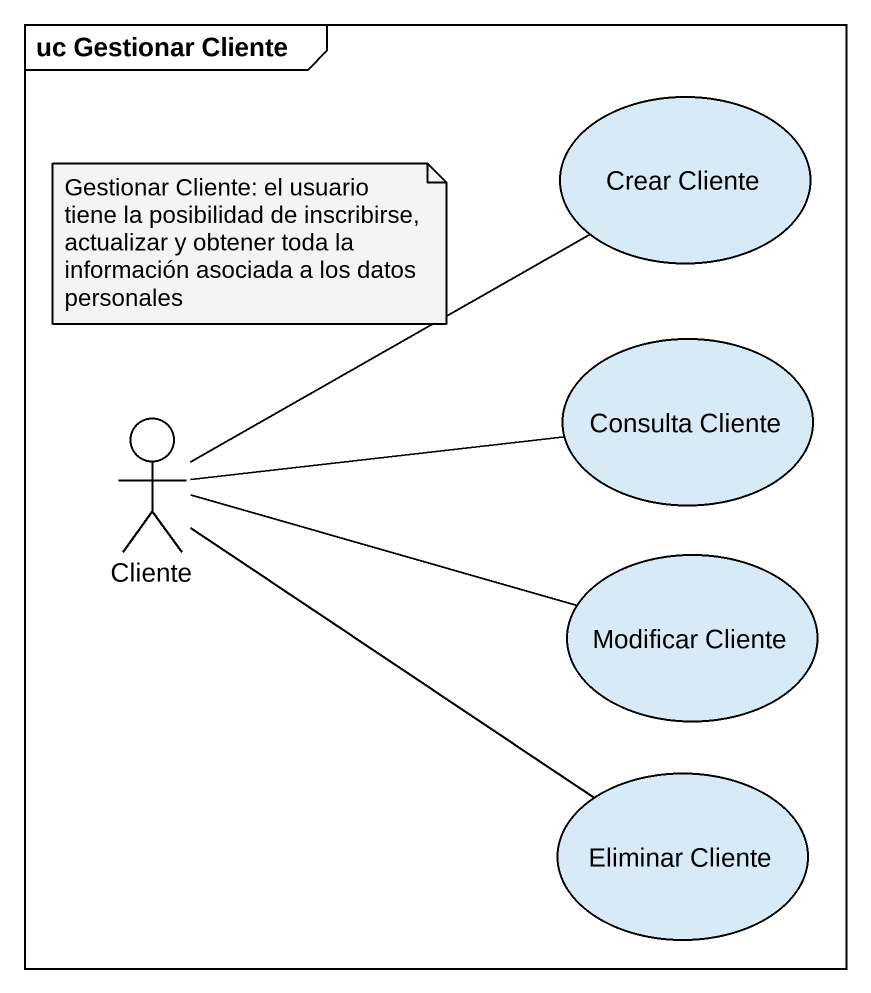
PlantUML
@startuml
mainframe uc Gestionar Cliente
usecase "Crear Cliente" as Crear_Cliente
actor Cliente
usecase "Consulta Cliente" as Consulta_Cliente
usecase "Modificar Cliente" as Modificar_Cliente
usecase "Eliminar Cliente" as Eliminar_Cliente
Cliente -up- Crear_Cliente
Cliente -right- Consulta_Cliente
Cliente -right- Modificar_Cliente
Cliente -- Eliminar_Cliente
note as N1
  Gestionar Cliente: el usuario tiene la posibilidad de inscribirse, actualizar y obtener toda la información asociada a los datos personales
end note
@enduml
